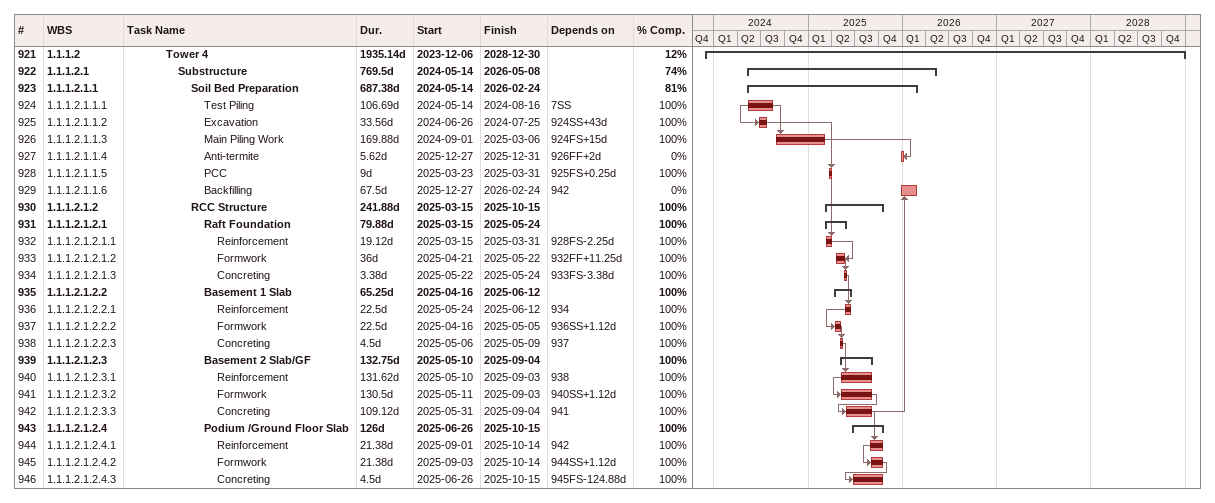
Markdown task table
| ID | WBS | Task | Duration | Start | Finish | Predecessors | % complete |
|---|---|---|---|---|---|---|---|
| 921 | 1.1.1.2 | **Tower 4** | 1935.14d | 2023-12-06 | 2028-12-30 |  | 12 |
| 922 | 1.1.1.2.1 | **Substructure** | 769.5d | 2024-05-14 | 2026-05-08 |  | 74 |
| 923 | 1.1.1.2.1.1 | **Soil Bed Preparation** | 687.38d | 2024-05-14 | 2026-02-24 |  | 81 |
| 924 | 1.1.1.2.1.1.1 | Test Piling | 106.69d | 2024-05-14 | 2024-08-16 | 7SS | 100 |
| 925 | 1.1.1.2.1.1.2 | Excavation | 33.56d | 2024-06-26 | 2024-07-25 | 924SS+43d | 100 |
| 926 | 1.1.1.2.1.1.3 | Main Piling Work | 169.88d | 2024-09-01 | 2025-03-06 | 924FS+15d | 100 |
| 927 | 1.1.1.2.1.1.4 | Anti-termite | 5.62d | 2025-12-27 | 2025-12-31 | 926FF+2d | 0 |
| 928 | 1.1.1.2.1.1.5 | PCC | 9d | 2025-03-23 | 2025-03-31 | 925FS+0.25d | 100 |
| 929 | 1.1.1.2.1.1.6 | Backfilling | 67.5d | 2025-12-27 | 2026-02-24 | 942 | 0 |
| 930 | 1.1.1.2.1.2 | **RCC Structure** | 241.88d | 2025-03-15 | 2025-10-15 |  | 100 |
| 931 | 1.1.1.2.1.2.1 | **Raft Foundation** | 79.88d | 2025-03-15 | 2025-05-24 |  | 100 |
| 932 | 1.1.1.2.1.2.1.1 | Reinforcement | 19.12d | 2025-03-15 | 2025-03-31 | 928FS-2.25d | 100 |
| 933 | 1.1.1.2.1.2.1.2 | Formwork | 36d | 2025-04-21 | 2025-05-22 | 932FF+11.25d | 100 |
| 934 | 1.1.1.2.1.2.1.3 | Concreting | 3.38d | 2025-05-22 | 2025-05-24 | 933FS-3.38d | 100 |
| 935 | 1.1.1.2.1.2.2 | **Basement 1 Slab** | 65.25d | 2025-04-16 | 2025-06-12 |  | 100 |
| 936 | 1.1.1.2.1.2.2.1 | Reinforcement | 22.5d | 2025-05-24 | 2025-06-12 | 934 | 100 |
| 937 | 1.1.1.2.1.2.2.2 | Formwork | 22.5d | 2025-04-16 | 2025-05-05 | 936SS+1.12d | 100 |
| 938 | 1.1.1.2.1.2.2.3 | Concreting | 4.5d | 2025-05-06 | 2025-05-09 | 937 | 100 |
| 939 | 1.1.1.2.1.2.3 | **Basement 2 Slab/GF** | 132.75d | 2025-05-10 | 2025-09-04 |  | 100 |
| 940 | 1.1.1.2.1.2.3.1 | Reinforcement | 131.62d | 2025-05-10 | 2025-09-03 | 938 | 100 |
| 941 | 1.1.1.2.1.2.3.2 | Formwork | 130.5d | 2025-05-11 | 2025-09-03 | 940SS+1.12d | 100 |
| 942 | 1.1.1.2.1.2.3.3 | Concreting | 109.12d | 2025-05-31 | 2025-09-04 | 941 | 100 |
| 943 | 1.1.1.2.1.2.4 | **Podium /Ground Floor Slab** | 126d | 2025-06-26 | 2025-10-15 |  | 100 |
| 944 | 1.1.1.2.1.2.4.1 | Reinforcement | 21.38d | 2025-09-01 | 2025-10-14 | 942 | 100 |
| 945 | 1.1.1.2.1.2.4.2 | Formwork | 21.38d | 2025-09-03 | 2025-10-14 | 944SS+1.12d | 100 |
| 946 | 1.1.1.2.1.2.4.3 | Concreting | 4.5d | 2025-06-26 | 2025-10-15 | 945FS-124.88d | 100 |
